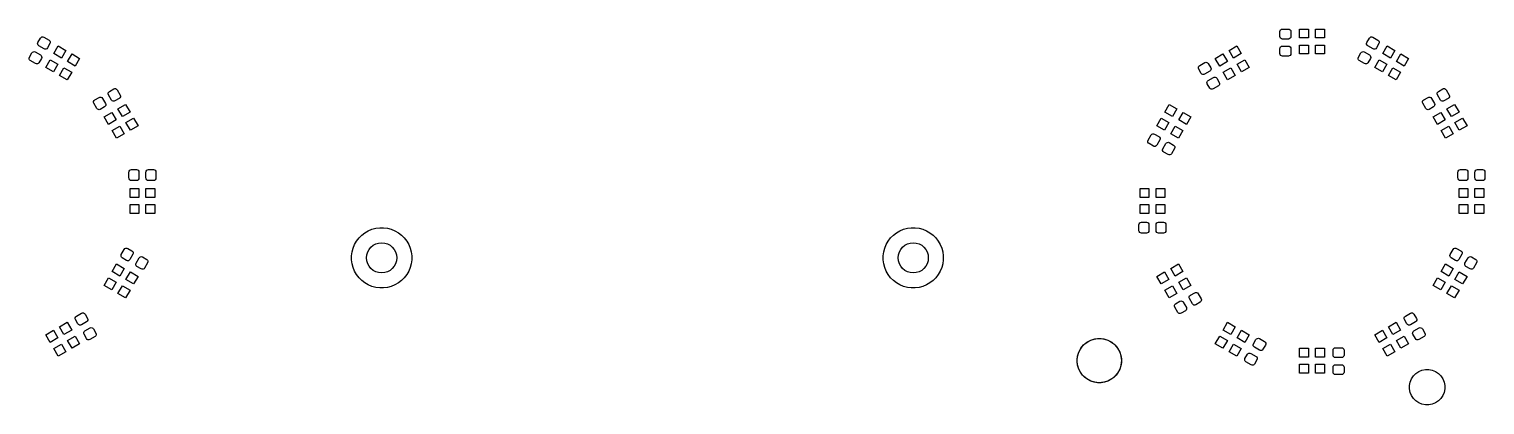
# Model space of a CAD drawing. Header units: inches. Extents: x 0.83 to 7.61, y -5.33 to -1.05.
# Drawn here: x 4.315 to 7.55, y -5.334 to -4.5 of the extents above; entities that cross this region are included whole.
import ezdxf

# ---------------------------------------------------------------- set-up
doc = ezdxf.new("R2010")
doc.units = ezdxf.units.IN
doc.header["$MEASUREMENT"] = 0
doc.layers.add('BLACK', color=250, linetype='CONTINUOUS')

msp = doc.modelspace()

# ---------------------------------------------------------------- linework, layer by layer
at = {"layer": 'BLACK', "linetype": 'CONTINUOUS'}
for p, q in [((4.3347, -4.5295), (4.3402, -4.52)), ((4.3402, -4.52), (4.3416, -4.5184)), ((4.3416, -4.5184), (4.3436, -4.5174)), ((4.3436, -4.5174), (4.3457, -4.5173)), ((4.3457, -4.5173), (4.3477, -4.518)), ((4.3477, -4.518), (4.3593, -4.5247)), ((4.3593, -4.5247), (4.361, -4.5261)), ((4.361, -4.5261), (4.3619, -4.528)), ((4.3619, -4.528), (4.362, -4.5302)), ((7.0941, -4.5055), (7.0945, -4.5034)), ((7.0941, -4.5165), (7.0941, -4.5055)), ((7.0945, -4.5186), (7.0941, -4.5165)), ((7.0945, -4.5034), (7.0957, -4.5016)), ((7.0957, -4.5204), (7.0945, -4.5186)), ((7.0957, -4.5016), (7.0975, -4.5004)), ((7.0975, -4.5216), (7.0957, -4.5204)), ((7.0975, -4.5004), (7.0996, -4.5)), ((7.0996, -4.522), (7.0975, -4.5216)), ((7.0996, -4.5), (7.113, -4.5)), ((7.113, -4.522), (7.0996, -4.522)), ((7.113, -4.5), (7.1151, -4.5004)), ((7.1151, -4.5216), (7.113, -4.522)), ((7.1151, -4.5004), (7.1169, -4.5016)), ((7.1169, -4.5204), (7.1151, -4.5216)), ((7.1169, -4.5016), (7.1181, -4.5034)), ((7.1181, -4.5186), (7.1169, -4.5204)), ((7.1181, -4.5034), (7.1185, -4.5055)), ((7.1185, -4.5165), (7.1181, -4.5186)), ((7.1185, -4.5055), (7.1185, -4.5165)), ((7.1378, -4.5197), (7.1378, -4.5)), ((7.1378, -4.5), (7.1575, -4.5)), ((7.1575, -4.5197), (7.1378, -4.5197)), ((7.1575, -4.5), (7.1575, -4.5197)), ((7.1732, -4.5197), (7.1732, -4.5)), ((7.1732, -4.5), (7.1929, -4.5)), ((7.1929, -4.5197), (7.1732, -4.5197)), ((7.1929, -4.5), (7.1929, -4.5197)), ((7.2875, -4.5295), (7.293, -4.52)), ((7.293, -4.52), (7.2944, -4.5184)), ((7.2944, -4.5184), (7.2963, -4.5174)), ((7.2963, -4.5174), (7.2985, -4.5173)), ((7.2985, -4.5173), (7.3005, -4.518)), ((7.3005, -4.518), (7.3121, -4.5247)), ((7.3121, -4.5247), (7.3137, -4.5261)), ((7.3137, -4.5261), (7.3147, -4.528)), ((7.3147, -4.528), (7.3148, -4.5302)), ((4.3158, -4.5623), (4.3213, -4.5527)), ((4.3213, -4.5527), (4.3227, -4.5511)), ((4.3227, -4.5511), (4.3247, -4.5502)), ((4.3247, -4.5502), (4.3268, -4.55)), ((4.3268, -4.55), (4.3288, -4.5507)), ((4.3288, -4.5507), (4.3404, -4.5574)), ((4.334, -4.5316), (4.3347, -4.5295)), ((4.3342, -4.5337), (4.334, -4.5316)), ((4.3351, -4.5357), (4.3342, -4.5337)), ((4.3367, -4.5371), (4.3351, -4.5357)), ((4.3483, -4.5438), (4.3367, -4.5371)), ((4.3404, -4.5574), (4.3421, -4.5588)), ((4.3421, -4.5588), (4.343, -4.5608)), ((4.3504, -4.5445), (4.3483, -4.5438)), ((4.3525, -4.5443), (4.3504, -4.5445)), ((4.3544, -4.5434), (4.3525, -4.5443)), ((4.3558, -4.5418), (4.3544, -4.5434)), ((4.3614, -4.5322), (4.3558, -4.5418)), ((4.362, -4.5302), (4.3614, -4.5322)), ((4.3698, -4.5544), (4.3797, -4.5374)), ((4.3869, -4.5643), (4.3698, -4.5544)), ((4.3797, -4.5374), (4.3967, -4.5472)), ((4.3967, -4.5472), (4.3869, -4.5643)), ((4.4005, -4.5721), (4.4104, -4.5551)), ((4.4104, -4.5551), (4.4274, -4.5649)), ((6.9505, -4.5649), (6.9676, -4.5551)), ((6.9676, -4.5551), (6.9774, -4.5721)), ((6.9812, -4.5472), (6.9983, -4.5374)), ((6.9911, -4.5643), (6.9812, -4.5472)), ((7.0081, -4.5544), (6.9911, -4.5643)), ((6.9983, -4.5374), (7.0081, -4.5544)), ((7.0941, -4.5433), (7.0945, -4.5412)), ((7.0941, -4.5543), (7.0941, -4.5433)), ((7.0945, -4.5564), (7.0941, -4.5543)), ((7.0945, -4.5412), (7.0957, -4.5394)), ((7.0957, -4.5582), (7.0945, -4.5564)), ((7.0957, -4.5394), (7.0975, -4.5382)), ((7.0975, -4.5594), (7.0957, -4.5582)), ((7.0975, -4.5382), (7.0996, -4.5378)), ((7.0996, -4.5598), (7.0975, -4.5594)), ((7.0996, -4.5378), (7.113, -4.5378)), ((7.113, -4.5598), (7.0996, -4.5598)), ((7.113, -4.5378), (7.1151, -4.5382)), ((7.1151, -4.5594), (7.113, -4.5598)), ((7.1151, -4.5382), (7.1169, -4.5394)), ((7.1169, -4.5582), (7.1151, -4.5594)), ((7.1169, -4.5394), (7.1181, -4.5412)), ((7.1181, -4.5564), (7.1169, -4.5582)), ((7.1181, -4.5412), (7.1185, -4.5433)), ((7.1185, -4.5543), (7.1181, -4.5564)), ((7.1185, -4.5433), (7.1185, -4.5543)), ((7.1378, -4.5551), (7.1378, -4.5354)), ((7.1378, -4.5354), (7.1575, -4.5354)), ((7.1575, -4.5551), (7.1378, -4.5551)), ((7.1575, -4.5354), (7.1575, -4.5551)), ((7.1732, -4.5551), (7.1732, -4.5354)), ((7.1732, -4.5354), (7.1929, -4.5354)), ((7.1929, -4.5551), (7.1732, -4.5551)), ((7.1929, -4.5354), (7.1929, -4.5551)), ((7.2686, -4.5623), (7.2741, -4.5527)), ((7.2741, -4.5527), (7.2755, -4.5511)), ((7.2755, -4.5511), (7.2774, -4.5502)), ((7.2774, -4.5502), (7.2796, -4.55)), ((7.2796, -4.55), (7.2816, -4.5507)), ((7.2816, -4.5507), (7.2932, -4.5574)), ((7.2868, -4.5316), (7.2875, -4.5295)), ((7.2869, -4.5337), (7.2868, -4.5316)), ((7.2879, -4.5357), (7.2869, -4.5337)), ((7.2895, -4.5371), (7.2879, -4.5357)), ((7.3011, -4.5438), (7.2895, -4.5371)), ((7.2932, -4.5574), (7.2948, -4.5588)), ((7.2948, -4.5588), (7.2958, -4.5608)), ((7.3031, -4.5445), (7.3011, -4.5438)), ((7.3053, -4.5443), (7.3031, -4.5445)), ((7.3072, -4.5434), (7.3053, -4.5443)), ((7.3086, -4.5418), (7.3072, -4.5434)), ((7.3141, -4.5322), (7.3086, -4.5418)), ((7.3148, -4.5302), (7.3141, -4.5322)), ((7.3226, -4.5544), (7.3324, -4.5374)), ((7.3396, -4.5643), (7.3226, -4.5544)), ((7.3324, -4.5374), (7.3495, -4.5472)), ((7.3495, -4.5472), (7.3396, -4.5643)), ((7.3533, -4.5721), (7.3631, -4.5551)), ((7.3631, -4.5551), (7.3802, -4.5649)), ((4.3151, -4.5643), (4.3158, -4.5623)), ((4.3153, -4.5665), (4.3151, -4.5643)), ((4.3162, -4.5684), (4.3153, -4.5665)), ((4.3178, -4.5698), (4.3162, -4.5684)), ((4.3294, -4.5765), (4.3178, -4.5698)), ((4.3315, -4.5772), (4.3294, -4.5765)), ((4.3336, -4.5771), (4.3315, -4.5772)), ((4.3355, -4.5761), (4.3336, -4.5771)), ((4.3369, -4.5745), (4.3355, -4.5761)), ((4.3425, -4.5649), (4.3369, -4.5745)), ((4.3432, -4.5629), (4.3425, -4.5649)), ((4.343, -4.5608), (4.3432, -4.5629)), ((4.3521, -4.5851), (4.362, -4.5681)), ((4.3692, -4.595), (4.3521, -4.5851)), ((4.362, -4.5681), (4.379, -4.5779)), ((4.379, -4.5779), (4.3692, -4.595)), ((4.3828, -4.6028), (4.3926, -4.5858)), ((4.3926, -4.5858), (4.4097, -4.5956)), ((4.4176, -4.582), (4.4005, -4.5721)), ((4.4274, -4.5649), (4.4176, -4.582)), ((6.9131, -4.5866), (6.9133, -4.5844)), ((6.9138, -4.5886), (6.9131, -4.5866)), ((6.9133, -4.5844), (6.9142, -4.5825)), ((6.9194, -4.5982), (6.9138, -4.5886)), ((6.9142, -4.5825), (6.9159, -4.5811)), ((6.9159, -4.5811), (6.9274, -4.5744)), ((6.9274, -4.5744), (6.9295, -4.5737)), ((6.9295, -4.5737), (6.9316, -4.5738)), ((6.9316, -4.5738), (6.9336, -4.5748)), ((6.9336, -4.5748), (6.935, -4.5764)), ((6.935, -4.5764), (6.9405, -4.586)), ((6.9401, -4.5921), (6.9385, -4.5935)), ((6.941, -4.5901), (6.9401, -4.5921)), ((6.9405, -4.586), (6.9412, -4.588)), ((6.9412, -4.588), (6.941, -4.5901)), ((6.9604, -4.582), (6.9505, -4.5649)), ((6.9774, -4.5721), (6.9604, -4.582)), ((6.9683, -4.5956), (6.9853, -4.5858)), ((6.9853, -4.5858), (6.9951, -4.6028)), ((6.9989, -4.5779), (7.016, -4.5681)), ((7.0088, -4.595), (6.9989, -4.5779)), ((7.0258, -4.5851), (7.0088, -4.595)), ((7.016, -4.5681), (7.0258, -4.5851)), ((7.2679, -4.5643), (7.2686, -4.5623)), ((7.268, -4.5665), (7.2679, -4.5643)), ((7.269, -4.5684), (7.268, -4.5665)), ((7.2706, -4.5698), (7.269, -4.5684)), ((7.2822, -4.5765), (7.2706, -4.5698)), ((7.2842, -4.5772), (7.2822, -4.5765)), ((7.2864, -4.5771), (7.2842, -4.5772)), ((7.2883, -4.5761), (7.2864, -4.5771)), ((7.2897, -4.5745), (7.2883, -4.5761)), ((7.2952, -4.5649), (7.2897, -4.5745)), ((7.2959, -4.5629), (7.2952, -4.5649)), ((7.2958, -4.5608), (7.2959, -4.5629)), ((7.3049, -4.5851), (7.3147, -4.5681)), ((7.3219, -4.595), (7.3049, -4.5851)), ((7.3147, -4.5681), (7.3318, -4.5779)), ((7.3318, -4.5779), (7.3219, -4.595)), ((7.3356, -4.6028), (7.3454, -4.5858)), ((7.3454, -4.5858), (7.3624, -4.5956)), ((7.3703, -4.582), (7.3533, -4.5721)), ((7.3802, -4.5649), (7.3703, -4.582)), ((4.3999, -4.6127), (4.3828, -4.6028)), ((4.4097, -4.5956), (4.3999, -4.6127)), ((6.9208, -4.5998), (6.9194, -4.5982)), ((6.9227, -4.6007), (6.9208, -4.5998)), ((6.9248, -4.6009), (6.9227, -4.6007)), ((6.9269, -4.6002), (6.9248, -4.6009)), ((6.9385, -4.5935), (6.9269, -4.6002)), ((6.932, -4.6193), (6.9322, -4.6172)), ((6.9327, -4.6213), (6.932, -4.6193)), ((6.9322, -4.6172), (6.9331, -4.6152)), ((6.9382, -4.6309), (6.9327, -4.6213)), ((6.9331, -4.6152), (6.9348, -4.6138)), ((6.9348, -4.6138), (6.9463, -4.6071)), ((6.9463, -4.6071), (6.9484, -4.6064)), ((6.9484, -4.6064), (6.9505, -4.6066)), ((6.9505, -4.6066), (6.9525, -4.6075)), ((6.9525, -4.6075), (6.9539, -4.6091)), ((6.9539, -4.6091), (6.9594, -4.6187)), ((6.959, -4.6248), (6.9574, -4.6262)), ((6.9599, -4.6229), (6.959, -4.6248)), ((6.9594, -4.6187), (6.9601, -4.6207)), ((6.9601, -4.6207), (6.9599, -4.6229)), ((6.9781, -4.6127), (6.9683, -4.5956)), ((6.9951, -4.6028), (6.9781, -4.6127)), ((7.3526, -4.6127), (7.3356, -4.6028)), ((7.3624, -4.5956), (7.3526, -4.6127)), ((4.4593, -4.6586), (4.4609, -4.6571)), ((4.4609, -4.6571), (4.4705, -4.6516)), ((4.4705, -4.6516), (4.4725, -4.6509)), ((4.4725, -4.6509), (4.4747, -4.6511)), ((4.4747, -4.6511), (4.4766, -4.652)), ((4.4766, -4.652), (4.478, -4.6537)), ((4.478, -4.6537), (4.4847, -4.6652)), ((4.491, -4.6437), (4.4911, -4.6416)), ((4.4917, -4.6458), (4.491, -4.6437)), ((4.4911, -4.6416), (4.4921, -4.6397)), ((4.4984, -4.6574), (4.4917, -4.6458)), ((4.4921, -4.6397), (4.4937, -4.6382)), ((4.4937, -4.6382), (4.5032, -4.6327)), ((4.4998, -4.659), (4.4984, -4.6574)), ((4.5032, -4.6327), (4.5053, -4.632)), ((4.5053, -4.632), (4.5074, -4.6322)), ((4.5154, -4.6539), (4.5059, -4.6594)), ((4.5074, -4.6322), (4.5093, -4.6331)), ((4.5093, -4.6331), (4.5108, -4.6348)), ((4.5108, -4.6348), (4.5174, -4.6463)), ((4.517, -4.6525), (4.5154, -4.6539)), ((4.518, -4.6505), (4.517, -4.6525)), ((4.5174, -4.6463), (4.5181, -4.6484)), ((4.5181, -4.6484), (4.518, -4.6505)), ((6.9397, -4.6325), (6.9382, -4.6309)), ((6.9416, -4.6335), (6.9397, -4.6325)), ((6.9437, -4.6336), (6.9416, -4.6335)), ((6.9458, -4.6329), (6.9437, -4.6336)), ((6.9574, -4.6262), (6.9458, -4.6329)), ((7.4121, -4.6586), (7.4137, -4.6571)), ((7.4137, -4.6571), (7.4233, -4.6516)), ((7.4233, -4.6516), (7.4253, -4.6509)), ((7.4253, -4.6509), (7.4274, -4.6511)), ((7.4274, -4.6511), (7.4294, -4.652)), ((7.4294, -4.652), (7.4308, -4.6537)), ((7.4308, -4.6537), (7.4375, -4.6652)), ((7.4437, -4.6437), (7.4439, -4.6416)), ((7.4444, -4.6458), (7.4437, -4.6437)), ((7.4439, -4.6416), (7.4448, -4.6397)), ((7.4511, -4.6574), (7.4444, -4.6458)), ((7.4448, -4.6397), (7.4464, -4.6382)), ((7.4464, -4.6382), (7.456, -4.6327)), ((7.4525, -4.659), (7.4511, -4.6574)), ((7.456, -4.6327), (7.458, -4.632)), ((7.458, -4.632), (7.4602, -4.6322)), ((7.4682, -4.6539), (7.4586, -4.6594)), ((7.4602, -4.6322), (7.4621, -4.6331)), ((7.4621, -4.6331), (7.4635, -4.6348)), ((7.4635, -4.6348), (7.4702, -4.6463)), ((7.4698, -4.6525), (7.4682, -4.6539)), ((7.4708, -4.6505), (7.4698, -4.6525)), ((7.4702, -4.6463), (7.4709, -4.6484)), ((7.4709, -4.6484), (7.4708, -4.6505)), ((4.4582, -4.6626), (4.4584, -4.6605)), ((4.4589, -4.6647), (4.4582, -4.6626)), ((4.4584, -4.6605), (4.4593, -4.6586)), ((4.4656, -4.6763), (4.4589, -4.6647)), ((4.467, -4.6779), (4.4656, -4.6763)), ((4.469, -4.6788), (4.467, -4.6779)), ((4.4711, -4.679), (4.469, -4.6788)), ((4.4732, -4.6783), (4.4711, -4.679)), ((4.4827, -4.6728), (4.4732, -4.6783)), ((4.4818, -4.6946), (4.4989, -4.6848)), ((4.4843, -4.6714), (4.4827, -4.6728)), ((4.4853, -4.6694), (4.4843, -4.6714)), ((4.4847, -4.6652), (4.4854, -4.6673)), ((4.4854, -4.6673), (4.4853, -4.6694)), ((4.4989, -4.6848), (4.5087, -4.7018)), ((4.5017, -4.6599), (4.4998, -4.659)), ((4.5038, -4.6601), (4.5017, -4.6599)), ((4.5059, -4.6594), (4.5038, -4.6601)), ((4.5125, -4.6769), (4.5295, -4.6671)), ((4.5223, -4.694), (4.5125, -4.6769)), ((4.5394, -4.6841), (4.5223, -4.694)), ((4.5295, -4.6671), (4.5394, -4.6841)), ((6.8386, -4.6841), (6.8484, -4.6671)), ((6.8556, -4.694), (6.8386, -4.6841)), ((6.8484, -4.6671), (6.8655, -4.6769)), ((6.8655, -4.6769), (6.8556, -4.694)), ((6.8693, -4.7018), (6.8791, -4.6848)), ((6.8791, -4.6848), (6.8961, -4.6946)), ((7.411, -4.6626), (7.4111, -4.6605)), ((7.4117, -4.6647), (7.411, -4.6626)), ((7.4111, -4.6605), (7.4121, -4.6586)), ((7.4184, -4.6763), (7.4117, -4.6647)), ((7.4198, -4.6779), (7.4184, -4.6763)), ((7.4217, -4.6788), (7.4198, -4.6779)), ((7.4239, -4.679), (7.4217, -4.6788)), ((7.4259, -4.6783), (7.4239, -4.679)), ((7.4355, -4.6728), (7.4259, -4.6783)), ((7.4346, -4.6946), (7.4516, -4.6848)), ((7.4371, -4.6714), (7.4355, -4.6728)), ((7.438, -4.6694), (7.4371, -4.6714)), ((7.4375, -4.6652), (7.4382, -4.6673)), ((7.4382, -4.6673), (7.438, -4.6694)), ((7.4516, -4.6848), (7.4615, -4.7018)), ((7.4545, -4.6599), (7.4525, -4.659)), ((7.4566, -4.6601), (7.4545, -4.6599)), ((7.4586, -4.6594), (7.4566, -4.6601)), ((7.4653, -4.6769), (7.4823, -4.6671)), ((7.4751, -4.694), (7.4653, -4.6769)), ((7.4921, -4.6841), (7.4751, -4.694)), ((7.4823, -4.6671), (7.4921, -4.6841)), ((4.4917, -4.7117), (4.4818, -4.6946)), ((4.5087, -4.7018), (4.4917, -4.7117)), ((4.4995, -4.7253), (4.5166, -4.7155)), ((4.5166, -4.7155), (4.5264, -4.7325)), ((4.5302, -4.7076), (4.5473, -4.6978)), ((4.5401, -4.7247), (4.5302, -4.7076)), ((4.5571, -4.7148), (4.5401, -4.7247)), ((4.5473, -4.6978), (4.5571, -4.7148)), ((6.8208, -4.7148), (6.8307, -4.6978)), ((6.8379, -4.7247), (6.8208, -4.7148)), ((6.8307, -4.6978), (6.8477, -4.7076)), ((6.8477, -4.7076), (6.8379, -4.7247)), ((6.8515, -4.7325), (6.8614, -4.7155)), ((6.8614, -4.7155), (6.8784, -4.7253)), ((6.8863, -4.7117), (6.8693, -4.7018)), ((6.8961, -4.6946), (6.8863, -4.7117)), ((7.4444, -4.7117), (7.4346, -4.6946)), ((7.4615, -4.7018), (7.4444, -4.7117)), ((7.4523, -4.7253), (7.4693, -4.7155)), ((7.4693, -4.7155), (7.4792, -4.7325)), ((7.483, -4.7076), (7.5, -4.6978)), ((7.4928, -4.7247), (7.483, -4.7076)), ((7.5099, -4.7148), (7.4928, -4.7247)), ((7.5, -4.6978), (7.5099, -4.7148)), ((4.5094, -4.7424), (4.4995, -4.7253)), ((4.5264, -4.7325), (4.5094, -4.7424)), ((6.8008, -4.7488), (6.8014, -4.7467)), ((6.8009, -4.7509), (6.8008, -4.7488)), ((6.8019, -4.7529), (6.8009, -4.7509)), ((6.8014, -4.7467), (6.8081, -4.7351)), ((6.8035, -4.7543), (6.8019, -4.7529)), ((6.813, -4.7598), (6.8035, -4.7543)), ((6.8081, -4.7351), (6.8096, -4.7335)), ((6.8096, -4.7335), (6.8115, -4.7326)), ((6.8115, -4.7326), (6.8136, -4.7324)), ((6.8136, -4.7324), (6.8157, -4.7331)), ((6.8157, -4.7331), (6.8252, -4.7386)), ((6.8272, -4.7462), (6.8205, -4.7578)), ((6.8252, -4.7386), (6.8268, -4.7401)), ((6.8268, -4.7401), (6.8278, -4.742)), ((6.8279, -4.7441), (6.8272, -4.7462)), ((6.8278, -4.742), (6.8279, -4.7441)), ((6.8342, -4.7656), (6.8409, -4.754)), ((6.8409, -4.754), (6.8423, -4.7524)), ((6.8423, -4.7524), (6.8442, -4.7515)), ((6.8442, -4.7515), (6.8464, -4.7513)), ((6.8464, -4.7513), (6.8484, -4.752)), ((6.8484, -4.752), (6.858, -4.7575)), ((6.8686, -4.7424), (6.8515, -4.7325)), ((6.8784, -4.7253), (6.8686, -4.7424)), ((7.4621, -4.7424), (7.4523, -4.7253)), ((7.4792, -4.7325), (7.4621, -4.7424)), ((6.8151, -4.7605), (6.813, -4.7598)), ((6.8172, -4.7603), (6.8151, -4.7605)), ((6.8191, -4.7594), (6.8172, -4.7603)), ((6.8205, -4.7578), (6.8191, -4.7594)), ((6.8335, -4.7677), (6.8342, -4.7656)), ((6.8336, -4.7698), (6.8335, -4.7677)), ((6.8346, -4.7718), (6.8336, -4.7698)), ((6.8362, -4.7732), (6.8346, -4.7718)), ((6.8457, -4.7787), (6.8362, -4.7732)), ((6.8478, -4.7794), (6.8457, -4.7787)), ((6.8499, -4.7792), (6.8478, -4.7794)), ((6.8519, -4.7783), (6.8499, -4.7792)), ((6.8533, -4.7767), (6.8519, -4.7783)), ((6.86, -4.7651), (6.8533, -4.7767)), ((6.858, -4.7575), (6.8596, -4.759)), ((6.8596, -4.759), (6.8605, -4.7609)), ((6.8607, -4.763), (6.86, -4.7651)), ((6.8605, -4.7609), (6.8607, -4.763)), ((4.537, -4.8173), (4.5374, -4.8152)), ((4.537, -4.8307), (4.537, -4.8173)), ((4.5374, -4.8152), (4.5386, -4.8134)), ((4.5386, -4.8134), (4.5404, -4.8122)), ((4.5404, -4.8122), (4.5425, -4.8118)), ((4.5425, -4.8118), (4.5535, -4.8118)), ((4.5535, -4.8118), (4.5557, -4.8122)), ((4.5557, -4.8122), (4.5574, -4.8134)), ((4.5574, -4.8134), (4.5586, -4.8152)), ((4.5586, -4.8152), (4.5591, -4.8173)), ((4.5591, -4.8173), (4.5591, -4.8307)), ((4.5748, -4.8173), (4.5752, -4.8152)), ((4.5748, -4.8307), (4.5748, -4.8173)), ((4.5752, -4.8152), (4.5764, -4.8134)), ((4.5764, -4.8134), (4.5782, -4.8122)), ((4.5782, -4.8122), (4.5803, -4.8118)), ((4.5803, -4.8118), (4.5913, -4.8118)), ((4.5913, -4.8118), (4.5934, -4.8122)), ((4.5934, -4.8122), (4.5952, -4.8134)), ((4.5952, -4.8134), (4.5964, -4.8152)), ((4.5964, -4.8152), (4.5969, -4.8173)), ((4.5969, -4.8173), (4.5969, -4.8307)), ((7.4898, -4.8173), (7.4902, -4.8152)), ((7.4898, -4.8307), (7.4898, -4.8173)), ((7.4902, -4.8152), (7.4914, -4.8134)), ((7.4914, -4.8134), (7.4932, -4.8122)), ((7.4932, -4.8122), (7.4953, -4.8118)), ((7.4953, -4.8118), (7.5063, -4.8118)), ((7.5063, -4.8118), (7.5084, -4.8122)), ((7.5084, -4.8122), (7.5102, -4.8134)), ((7.5102, -4.8134), (7.5114, -4.8152)), ((7.5114, -4.8152), (7.5118, -4.8173)), ((7.5118, -4.8173), (7.5118, -4.8307)), ((7.5276, -4.8173), (7.528, -4.8152)), ((7.5276, -4.8307), (7.5276, -4.8173)), ((7.528, -4.8152), (7.5292, -4.8134)), ((7.5292, -4.8134), (7.531, -4.8122)), ((7.531, -4.8122), (7.5331, -4.8118)), ((7.5331, -4.8118), (7.5441, -4.8118)), ((7.5441, -4.8118), (7.5462, -4.8122)), ((7.5462, -4.8122), (7.548, -4.8134)), ((7.548, -4.8134), (7.5492, -4.8152)), ((7.5492, -4.8152), (7.5496, -4.8173)), ((7.5496, -4.8173), (7.5496, -4.8307)), ((4.5374, -4.8328), (4.537, -4.8307)), ((4.5386, -4.8346), (4.5374, -4.8328)), ((4.5404, -4.8358), (4.5386, -4.8346)), ((4.5425, -4.8362), (4.5404, -4.8358)), ((4.5535, -4.8362), (4.5425, -4.8362)), ((4.5557, -4.8358), (4.5535, -4.8362)), ((4.5574, -4.8346), (4.5557, -4.8358)), ((4.5586, -4.8328), (4.5574, -4.8346)), ((4.5591, -4.8307), (4.5586, -4.8328)), ((4.5752, -4.8328), (4.5748, -4.8307)), ((4.5764, -4.8346), (4.5752, -4.8328)), ((4.5782, -4.8358), (4.5764, -4.8346)), ((4.5803, -4.8362), (4.5782, -4.8358)), ((4.5913, -4.8362), (4.5803, -4.8362)), ((4.5934, -4.8358), (4.5913, -4.8362)), ((4.5952, -4.8346), (4.5934, -4.8358)), ((4.5964, -4.8328), (4.5952, -4.8346)), ((4.5969, -4.8307), (4.5964, -4.8328)), ((7.4902, -4.8328), (7.4898, -4.8307)), ((7.4914, -4.8346), (7.4902, -4.8328)), ((7.4932, -4.8358), (7.4914, -4.8346)), ((7.4953, -4.8362), (7.4932, -4.8358)), ((7.5063, -4.8362), (7.4953, -4.8362)), ((7.5084, -4.8358), (7.5063, -4.8362)), ((7.5102, -4.8346), (7.5084, -4.8358)), ((7.5114, -4.8328), (7.5102, -4.8346)), ((7.5118, -4.8307), (7.5114, -4.8328)), ((7.528, -4.8328), (7.5276, -4.8307)), ((7.5292, -4.8346), (7.528, -4.8328)), ((7.531, -4.8358), (7.5292, -4.8346)), ((7.5331, -4.8362), (7.531, -4.8358)), ((7.5441, -4.8362), (7.5331, -4.8362)), ((7.5462, -4.8358), (7.5441, -4.8362)), ((7.548, -4.8346), (7.5462, -4.8358)), ((7.5492, -4.8328), (7.548, -4.8346)), ((7.5496, -4.8307), (7.5492, -4.8328)), ((4.5394, -4.874), (4.5394, -4.8543)), ((4.5394, -4.8543), (4.5591, -4.8543)), ((4.5591, -4.874), (4.5394, -4.874)), ((4.5591, -4.8543), (4.5591, -4.874)), ((4.5748, -4.874), (4.5748, -4.8543)), ((4.5748, -4.8543), (4.5945, -4.8543)), ((4.5945, -4.874), (4.5748, -4.874)), ((4.5945, -4.8543), (4.5945, -4.874)), ((6.7835, -4.874), (6.7835, -4.8543)), ((6.7835, -4.8543), (6.8031, -4.8543)), ((6.8031, -4.874), (6.7835, -4.874)), ((6.8031, -4.8543), (6.8031, -4.874)), ((6.8189, -4.874), (6.8189, -4.8543)), ((6.8189, -4.8543), (6.8386, -4.8543)), ((6.8386, -4.874), (6.8189, -4.874)), ((6.8386, -4.8543), (6.8386, -4.874)), ((7.4921, -4.874), (7.4921, -4.8543)), ((7.4921, -4.8543), (7.5118, -4.8543)), ((7.5118, -4.874), (7.4921, -4.874)), ((7.5118, -4.8543), (7.5118, -4.874)), ((7.5276, -4.874), (7.5276, -4.8543)), ((7.5276, -4.8543), (7.5472, -4.8543)), ((7.5472, -4.874), (7.5276, -4.874)), ((7.5472, -4.8543), (7.5472, -4.874)), ((4.5394, -4.9094), (4.5394, -4.8898)), ((4.5394, -4.8898), (4.5591, -4.8898)), ((4.5591, -4.9094), (4.5394, -4.9094)), ((4.5591, -4.8898), (4.5591, -4.9094)), ((4.5748, -4.9094), (4.5748, -4.8898)), ((4.5748, -4.8898), (4.5945, -4.8898)), ((4.5945, -4.9094), (4.5748, -4.9094)), ((4.5945, -4.8898), (4.5945, -4.9094)), ((6.7835, -4.9094), (6.7835, -4.8898)), ((6.7835, -4.8898), (6.8031, -4.8898)), ((6.8031, -4.9094), (6.7835, -4.9094)), ((6.8031, -4.8898), (6.8031, -4.9094)), ((6.8189, -4.9094), (6.8189, -4.8898)), ((6.8189, -4.8898), (6.8386, -4.8898)), ((6.8386, -4.9094), (6.8189, -4.9094)), ((6.8386, -4.8898), (6.8386, -4.9094)), ((7.4921, -4.9094), (7.4921, -4.8898)), ((7.4921, -4.8898), (7.5118, -4.8898)), ((7.5118, -4.9094), (7.4921, -4.9094)), ((7.5118, -4.8898), (7.5118, -4.9094)), ((7.5276, -4.9094), (7.5276, -4.8898)), ((7.5276, -4.8898), (7.5472, -4.8898)), ((7.5472, -4.9094), (7.5276, -4.9094)), ((7.5472, -4.8898), (7.5472, -4.9094)), ((5.0612, -4.9522), (5.0688, -4.9478)), ((5.0688, -4.9478), (5.0769, -4.9445)), ((5.0769, -4.9445), (5.0854, -4.9422)), ((5.0854, -4.9422), (5.094, -4.9411)), ((5.094, -4.9411), (5.1028, -4.9411)), ((5.1028, -4.9411), (5.1115, -4.9422)), ((5.1115, -4.9422), (5.1199, -4.9445)), ((5.1199, -4.9445), (5.128, -4.9478)), ((5.128, -4.9478), (5.1356, -4.9522)), ((6.2423, -4.9522), (6.2499, -4.9478)), ((6.2499, -4.9478), (6.258, -4.9445)), ((6.258, -4.9445), (6.2665, -4.9422)), ((6.2665, -4.9422), (6.2752, -4.9411)), ((6.2752, -4.9411), (6.2839, -4.9411)), ((6.2839, -4.9411), (6.2926, -4.9422)), ((6.2926, -4.9422), (6.301, -4.9445)), ((6.301, -4.9445), (6.3091, -4.9478)), ((6.3091, -4.9478), (6.3167, -4.9522)), ((6.7811, -4.9343), (6.7815, -4.9321)), ((6.7811, -4.9476), (6.7811, -4.9343)), ((6.7815, -4.9497), (6.7811, -4.9476)), ((6.7815, -4.9321), (6.7827, -4.9304)), ((6.7827, -4.9304), (6.7845, -4.9292)), ((6.7845, -4.9292), (6.7866, -4.9287)), ((6.7866, -4.9287), (6.7976, -4.9287)), ((6.7976, -4.9287), (6.7997, -4.9292)), ((6.7997, -4.9292), (6.8015, -4.9304)), ((6.8015, -4.9304), (6.8027, -4.9321)), ((6.8027, -4.9321), (6.8031, -4.9343)), ((6.8031, -4.9476), (6.8027, -4.9497)), ((6.8031, -4.9343), (6.8031, -4.9476)), ((6.8189, -4.9343), (6.8193, -4.9321)), ((6.8189, -4.9476), (6.8189, -4.9343)), ((6.8193, -4.9497), (6.8189, -4.9476)), ((6.8193, -4.9321), (6.8205, -4.9304)), ((6.8205, -4.9304), (6.8223, -4.9292)), ((6.8223, -4.9292), (6.8244, -4.9287)), ((6.8244, -4.9287), (6.8354, -4.9287)), ((6.8354, -4.9287), (6.8375, -4.9292)), ((6.8375, -4.9292), (6.8393, -4.9304)), ((6.8393, -4.9304), (6.8405, -4.9321)), ((6.8405, -4.9321), (6.8409, -4.9343)), ((6.8409, -4.9476), (6.8405, -4.9497)), ((6.8409, -4.9343), (6.8409, -4.9476)), ((5.035, -4.9864), (5.0384, -4.9783)), ((5.0384, -4.9783), (5.0428, -4.9707)), ((5.0428, -4.9707), (5.0481, -4.9637)), ((5.0481, -4.9637), (5.0543, -4.9576)), ((5.0543, -4.9576), (5.0612, -4.9522)), ((5.1356, -4.9522), (5.1426, -4.9576)), ((5.1426, -4.9576), (5.1487, -4.9637)), ((5.1487, -4.9637), (5.1541, -4.9707)), ((5.1541, -4.9707), (5.1585, -4.9783)), ((5.1585, -4.9783), (5.1618, -4.9864)), ((6.2162, -4.9864), (6.2195, -4.9783)), ((6.2195, -4.9783), (6.2239, -4.9707)), ((6.2239, -4.9707), (6.2292, -4.9637)), ((6.2292, -4.9637), (6.2354, -4.9576)), ((6.2354, -4.9576), (6.2423, -4.9522)), ((6.3167, -4.9522), (6.3237, -4.9576)), ((6.3237, -4.9576), (6.3298, -4.9637)), ((6.3298, -4.9637), (6.3352, -4.9707)), ((6.3352, -4.9707), (6.3396, -4.9783)), ((6.3396, -4.9783), (6.3429, -4.9864)), ((6.7827, -4.9515), (6.7815, -4.9497)), ((6.7845, -4.9527), (6.7827, -4.9515)), ((6.7866, -4.9531), (6.7845, -4.9527)), ((6.7976, -4.9531), (6.7866, -4.9531)), ((6.7997, -4.9527), (6.7976, -4.9531)), ((6.8015, -4.9515), (6.7997, -4.9527)), ((6.8027, -4.9497), (6.8015, -4.9515)), ((6.8205, -4.9515), (6.8193, -4.9497)), ((6.8223, -4.9527), (6.8205, -4.9515)), ((6.8244, -4.9531), (6.8223, -4.9527)), ((6.8354, -4.9531), (6.8244, -4.9531)), ((6.8375, -4.9527), (6.8354, -4.9531)), ((6.8393, -4.9515), (6.8375, -4.9527)), ((6.8405, -4.9497), (6.8393, -4.9515)), ((4.5193, -5.0027), (4.52, -5.0007)), ((4.5194, -5.0049), (4.5193, -5.0027)), ((4.5204, -5.0068), (4.5194, -5.0049)), ((4.52, -5.0007), (4.5266, -4.9891)), ((4.522, -5.0082), (4.5204, -5.0068)), ((4.5315, -5.0137), (4.522, -5.0082)), ((4.5266, -4.9891), (4.5281, -4.9875)), ((4.5281, -4.9875), (4.53, -4.9865)), ((4.53, -4.9865), (4.5321, -4.9864)), ((4.5321, -4.9864), (4.5342, -4.9871)), ((4.5342, -4.9871), (4.5437, -4.9926)), ((4.5376, -5.0133), (4.5357, -5.0143)), ((4.539, -5.0117), (4.5376, -5.0133)), ((4.5457, -5.0001), (4.539, -5.0117)), ((4.5437, -4.9926), (4.5453, -4.994)), ((4.5453, -4.994), (4.5463, -4.9959)), ((4.5464, -4.9981), (4.5457, -5.0001)), ((4.5463, -4.9959), (4.5464, -4.9981)), ((4.5527, -5.0196), (4.5594, -5.008)), ((4.5594, -5.008), (4.5608, -5.0064)), ((4.5608, -5.0064), (4.5627, -5.0054)), ((4.5627, -5.0054), (4.5649, -5.0053)), ((4.5649, -5.0053), (4.5669, -5.006)), ((4.5669, -5.006), (4.5765, -5.0115)), ((4.5765, -5.0115), (4.5781, -5.0129)), ((4.5781, -5.0129), (4.579, -5.0148)), ((5.0316, -5.0035), (5.0328, -4.9948)), ((5.0316, -5.0123), (5.0316, -5.0035)), ((5.0328, -5.0209), (5.0316, -5.0123)), ((5.0328, -4.9948), (5.035, -4.9864)), ((5.1618, -4.9864), (5.1641, -4.9948)), ((5.1641, -4.9948), (5.1652, -5.0035)), ((5.1652, -5.0123), (5.1641, -5.0209)), ((5.1652, -5.0035), (5.1652, -5.0123)), ((6.2127, -5.0035), (6.2139, -4.9948)), ((6.2127, -5.0123), (6.2127, -5.0035)), ((6.2139, -5.0209), (6.2127, -5.0123)), ((6.2139, -4.9948), (6.2162, -4.9864)), ((6.3429, -4.9864), (6.3452, -4.9948)), ((6.3452, -4.9948), (6.3463, -5.0035)), ((6.3463, -5.0123), (6.3452, -5.0209)), ((6.3463, -5.0035), (6.3463, -5.0123)), ((7.472, -5.0027), (7.4727, -5.0007)), ((7.4722, -5.0049), (7.472, -5.0027)), ((7.4731, -5.0068), (7.4722, -5.0049)), ((7.4727, -5.0007), (7.4794, -4.9891)), ((7.4747, -5.0082), (7.4731, -5.0068)), ((7.4843, -5.0137), (7.4747, -5.0082)), ((7.4794, -4.9891), (7.4808, -4.9875)), ((7.4808, -4.9875), (7.4827, -4.9865)), ((7.4827, -4.9865), (7.4849, -4.9864)), ((7.4849, -4.9864), (7.4869, -4.9871)), ((7.4869, -4.9871), (7.4965, -4.9926)), ((7.4904, -5.0133), (7.4885, -5.0143)), ((7.4918, -5.0117), (7.4904, -5.0133)), ((7.4985, -5.0001), (7.4918, -5.0117)), ((7.4965, -4.9926), (7.4981, -4.994)), ((7.4981, -4.994), (7.499, -4.9959)), ((7.4992, -4.9981), (7.4985, -5.0001)), ((7.499, -4.9959), (7.4992, -4.9981)), ((7.5054, -5.0196), (7.5121, -5.008)), ((7.5121, -5.008), (7.5136, -5.0064)), ((7.5136, -5.0064), (7.5155, -5.0054)), ((7.5155, -5.0054), (7.5176, -5.0053)), ((7.5176, -5.0053), (7.5197, -5.006)), ((7.5197, -5.006), (7.5292, -5.0115)), ((7.5292, -5.0115), (7.5308, -5.0129)), ((7.5308, -5.0129), (7.5318, -5.0148)), ((4.4995, -5.0385), (4.5094, -5.0214)), ((4.5166, -5.0483), (4.4995, -5.0385)), ((4.5094, -5.0214), (4.5264, -5.0313)), ((4.5264, -5.0313), (4.5166, -5.0483)), ((4.5302, -5.0562), (4.5401, -5.0391)), ((4.5336, -5.0144), (4.5315, -5.0137)), ((4.5357, -5.0143), (4.5336, -5.0144)), ((4.5401, -5.0391), (4.5571, -5.049)), ((4.552, -5.0216), (4.5527, -5.0196)), ((4.5521, -5.0238), (4.552, -5.0216)), ((4.5531, -5.0257), (4.5521, -5.0238)), ((4.5547, -5.0271), (4.5531, -5.0257)), ((4.5642, -5.0326), (4.5547, -5.0271)), ((4.5663, -5.0333), (4.5642, -5.0326)), ((4.5684, -5.0332), (4.5663, -5.0333)), ((4.5704, -5.0322), (4.5684, -5.0332)), ((4.5718, -5.0306), (4.5704, -5.0322)), ((4.5785, -5.019), (4.5718, -5.0306)), ((4.5792, -5.017), (4.5785, -5.019)), ((4.579, -5.0148), (4.5792, -5.017)), ((5.035, -5.0294), (5.0328, -5.0209)), ((5.0384, -5.0375), (5.035, -5.0294)), ((5.0428, -5.0451), (5.0384, -5.0375)), ((5.0481, -5.052), (5.0428, -5.0451)), ((5.1541, -5.0451), (5.1487, -5.052)), ((5.1585, -5.0375), (5.1541, -5.0451)), ((5.1618, -5.0294), (5.1585, -5.0375)), ((5.1641, -5.0209), (5.1618, -5.0294)), ((6.2162, -5.0294), (6.2139, -5.0209)), ((6.2195, -5.0375), (6.2162, -5.0294)), ((6.2239, -5.0451), (6.2195, -5.0375)), ((6.2292, -5.052), (6.2239, -5.0451)), ((6.3352, -5.0451), (6.3298, -5.052)), ((6.3396, -5.0375), (6.3352, -5.0451)), ((6.3429, -5.0294), (6.3396, -5.0375)), ((6.3452, -5.0209), (6.3429, -5.0294)), ((6.8208, -5.049), (6.8379, -5.0391)), ((6.8379, -5.0391), (6.8477, -5.0562)), ((6.8515, -5.0313), (6.8686, -5.0214)), ((6.8614, -5.0483), (6.8515, -5.0313)), ((6.8784, -5.0385), (6.8614, -5.0483)), ((6.8686, -5.0214), (6.8784, -5.0385)), ((7.4523, -5.0385), (7.4621, -5.0214)), ((7.4693, -5.0483), (7.4523, -5.0385)), ((7.4621, -5.0214), (7.4792, -5.0313)), ((7.4792, -5.0313), (7.4693, -5.0483)), ((7.483, -5.0562), (7.4928, -5.0391)), ((7.4863, -5.0144), (7.4843, -5.0137)), ((7.4885, -5.0143), (7.4863, -5.0144)), ((7.4928, -5.0391), (7.5099, -5.049)), ((7.5047, -5.0216), (7.5054, -5.0196)), ((7.5049, -5.0238), (7.5047, -5.0216)), ((7.5058, -5.0257), (7.5049, -5.0238)), ((7.5075, -5.0271), (7.5058, -5.0257)), ((7.517, -5.0326), (7.5075, -5.0271)), ((7.519, -5.0333), (7.517, -5.0326)), ((7.5212, -5.0332), (7.519, -5.0333)), ((7.5231, -5.0322), (7.5212, -5.0332)), ((7.5245, -5.0306), (7.5231, -5.0322)), ((7.5312, -5.019), (7.5245, -5.0306)), ((7.5319, -5.017), (7.5312, -5.019)), ((7.5318, -5.0148), (7.5319, -5.017)), ((4.4818, -5.0691), (4.4917, -5.0521)), ((4.4989, -5.079), (4.4818, -5.0691)), ((4.4917, -5.0521), (4.5087, -5.0619)), ((4.5087, -5.0619), (4.4989, -5.079)), ((4.5125, -5.0869), (4.5223, -5.0698)), ((4.5223, -5.0698), (4.5394, -5.0797)), ((4.5473, -5.066), (4.5302, -5.0562)), ((4.5571, -5.049), (4.5473, -5.066)), ((5.0543, -5.0582), (5.0481, -5.052)), ((5.0612, -5.0635), (5.0543, -5.0582)), ((5.0688, -5.0679), (5.0612, -5.0635)), ((5.0769, -5.0713), (5.0688, -5.0679)), ((5.0854, -5.0735), (5.0769, -5.0713)), ((5.094, -5.0747), (5.0854, -5.0735)), ((5.1028, -5.0747), (5.094, -5.0747)), ((5.1115, -5.0735), (5.1028, -5.0747)), ((5.1199, -5.0713), (5.1115, -5.0735)), ((5.128, -5.0679), (5.1199, -5.0713)), ((5.1356, -5.0635), (5.128, -5.0679)), ((5.1426, -5.0582), (5.1356, -5.0635)), ((5.1487, -5.052), (5.1426, -5.0582)), ((6.2354, -5.0582), (6.2292, -5.052)), ((6.2423, -5.0635), (6.2354, -5.0582)), ((6.2499, -5.0679), (6.2423, -5.0635)), ((6.258, -5.0713), (6.2499, -5.0679)), ((6.2665, -5.0735), (6.258, -5.0713)), ((6.2752, -5.0747), (6.2665, -5.0735)), ((6.2839, -5.0747), (6.2752, -5.0747)), ((6.2926, -5.0735), (6.2839, -5.0747)), ((6.301, -5.0713), (6.2926, -5.0735)), ((6.3091, -5.0679), (6.301, -5.0713)), ((6.3167, -5.0635), (6.3091, -5.0679)), ((6.3237, -5.0582), (6.3167, -5.0635)), ((6.3298, -5.052), (6.3237, -5.0582)), ((6.8307, -5.066), (6.8208, -5.049)), ((6.8477, -5.0562), (6.8307, -5.066)), ((6.8386, -5.0797), (6.8556, -5.0698)), ((6.8556, -5.0698), (6.8655, -5.0869)), ((6.8693, -5.0619), (6.8863, -5.0521)), ((6.8791, -5.079), (6.8693, -5.0619)), ((6.8961, -5.0691), (6.8791, -5.079)), ((6.8863, -5.0521), (6.8961, -5.0691)), ((7.4346, -5.0691), (7.4444, -5.0521)), ((7.4516, -5.079), (7.4346, -5.0691)), ((7.4444, -5.0521), (7.4615, -5.0619)), ((7.4615, -5.0619), (7.4516, -5.079)), ((7.4653, -5.0869), (7.4751, -5.0698)), ((7.4751, -5.0698), (7.4921, -5.0797)), ((7.5, -5.066), (7.483, -5.0562)), ((7.5099, -5.049), (7.5, -5.066)), ((4.5295, -5.0967), (4.5125, -5.0869)), ((4.5394, -5.0797), (4.5295, -5.0967)), ((6.8484, -5.0967), (6.8386, -5.0797)), ((6.8655, -5.0869), (6.8484, -5.0967)), ((6.8609, -5.1113), (6.8625, -5.1099)), ((6.8625, -5.1099), (6.8721, -5.1044)), ((6.8721, -5.1044), (6.8741, -5.1037)), ((6.8741, -5.1037), (6.8763, -5.1038)), ((6.8763, -5.1038), (6.8782, -5.1048)), ((6.8782, -5.1048), (6.8796, -5.1064)), ((6.8796, -5.1064), (6.8863, -5.118)), ((6.8925, -5.0965), (6.8927, -5.0944)), ((6.8932, -5.0985), (6.8925, -5.0965)), ((6.8927, -5.0944), (6.8936, -5.0924)), ((6.8999, -5.1101), (6.8932, -5.0985)), ((6.8936, -5.0924), (6.8953, -5.091)), ((6.8953, -5.091), (6.9048, -5.0855)), ((6.9013, -5.1117), (6.8999, -5.1101)), ((6.9048, -5.0855), (6.9068, -5.0848)), ((6.9068, -5.0848), (6.909, -5.0849)), ((6.917, -5.1066), (6.9075, -5.1121)), ((6.909, -5.0849), (6.9109, -5.0859)), ((6.9109, -5.0859), (6.9123, -5.0875)), ((6.9123, -5.0875), (6.919, -5.0991)), ((6.9186, -5.1052), (6.917, -5.1066)), ((6.9196, -5.1033), (6.9186, -5.1052)), ((6.919, -5.0991), (6.9197, -5.1011)), ((6.9197, -5.1011), (6.9196, -5.1033)), ((7.4823, -5.0967), (7.4653, -5.0869)), ((7.4921, -5.0797), (7.4823, -5.0967)), ((4.4175, -5.1431), (4.4176, -5.1409)), ((4.4176, -5.1409), (4.4186, -5.139)), ((4.4186, -5.139), (4.4202, -5.1376)), ((4.4202, -5.1376), (4.4318, -5.1309)), ((4.4318, -5.1309), (4.4338, -5.1302)), ((4.4338, -5.1302), (4.436, -5.1303)), ((4.436, -5.1303), (4.4379, -5.1313)), ((4.4379, -5.1313), (4.4393, -5.1329)), ((4.4393, -5.1329), (4.4448, -5.1424)), ((4.4448, -5.1424), (4.4455, -5.1445)), ((6.8598, -5.1154), (6.86, -5.1132)), ((6.8605, -5.1174), (6.8598, -5.1154)), ((6.86, -5.1132), (6.8609, -5.1113)), ((6.8672, -5.129), (6.8605, -5.1174)), ((6.8686, -5.1306), (6.8672, -5.129)), ((6.8705, -5.1316), (6.8686, -5.1306)), ((6.8727, -5.1317), (6.8705, -5.1316)), ((6.8747, -5.131), (6.8727, -5.1317)), ((6.8843, -5.1255), (6.8747, -5.131)), ((6.8859, -5.1241), (6.8843, -5.1255)), ((6.8868, -5.1222), (6.8859, -5.1241)), ((6.8863, -5.118), (6.887, -5.12)), ((6.887, -5.12), (6.8868, -5.1222)), ((6.9033, -5.1127), (6.9013, -5.1117)), ((6.9054, -5.1128), (6.9033, -5.1127)), ((6.9075, -5.1121), (6.9054, -5.1128)), ((7.3702, -5.1431), (7.3704, -5.1409)), ((7.3704, -5.1409), (7.3713, -5.139)), ((7.3713, -5.139), (7.3729, -5.1376)), ((7.3729, -5.1376), (7.3845, -5.1309)), ((7.3845, -5.1309), (7.3866, -5.1302)), ((7.3866, -5.1302), (7.3887, -5.1303)), ((7.3887, -5.1303), (7.3906, -5.1313)), ((7.3906, -5.1313), (7.3921, -5.1329)), ((7.3921, -5.1329), (7.3976, -5.1424)), ((7.3976, -5.1424), (7.3983, -5.1445)), ((4.3521, -5.1787), (4.3692, -5.1688)), ((4.3692, -5.1688), (4.379, -5.1859)), ((4.3828, -5.1609), (4.3999, -5.1511)), ((4.3926, -5.178), (4.3828, -5.1609)), ((4.4097, -5.1682), (4.3926, -5.178)), ((4.3999, -5.1511), (4.4097, -5.1682)), ((4.4182, -5.1451), (4.4175, -5.1431)), ((4.4237, -5.1546), (4.4182, -5.1451)), ((4.4251, -5.1563), (4.4237, -5.1546)), ((4.427, -5.1572), (4.4251, -5.1563)), ((4.4292, -5.1573), (4.427, -5.1572)), ((4.4312, -5.1567), (4.4292, -5.1573)), ((4.4428, -5.15), (4.4312, -5.1567)), ((4.4364, -5.1758), (4.4365, -5.1736)), ((4.4365, -5.1736), (4.4375, -5.1717)), ((4.4375, -5.1717), (4.4391, -5.1703)), ((4.4391, -5.1703), (4.4507, -5.1636)), ((4.4444, -5.1485), (4.4428, -5.15)), ((4.4454, -5.1466), (4.4444, -5.1485)), ((4.4455, -5.1445), (4.4454, -5.1466)), ((4.4507, -5.1636), (4.4527, -5.1629)), ((4.4527, -5.1629), (4.4549, -5.1631)), ((4.4549, -5.1631), (4.4568, -5.164)), ((4.4568, -5.164), (4.4582, -5.1656)), ((4.4582, -5.1656), (4.4637, -5.1752)), ((4.4637, -5.1752), (4.4644, -5.1772)), ((6.9683, -5.1682), (6.9781, -5.1511)), ((6.9853, -5.178), (6.9683, -5.1682)), ((6.9781, -5.1511), (6.9951, -5.1609)), ((6.9951, -5.1609), (6.9853, -5.178)), ((6.9989, -5.1859), (7.0088, -5.1688)), ((7.0088, -5.1688), (7.0258, -5.1787)), ((7.3049, -5.1787), (7.3219, -5.1688)), ((7.3219, -5.1688), (7.3318, -5.1859)), ((7.3356, -5.1609), (7.3526, -5.1511)), ((7.3454, -5.178), (7.3356, -5.1609)), ((7.3624, -5.1682), (7.3454, -5.178)), ((7.3526, -5.1511), (7.3624, -5.1682)), ((7.3709, -5.1451), (7.3702, -5.1431)), ((7.3764, -5.1546), (7.3709, -5.1451)), ((7.3779, -5.1563), (7.3764, -5.1546)), ((7.3798, -5.1572), (7.3779, -5.1563)), ((7.3819, -5.1573), (7.3798, -5.1572)), ((7.384, -5.1567), (7.3819, -5.1573)), ((7.3956, -5.15), (7.384, -5.1567)), ((7.3891, -5.1758), (7.3893, -5.1736)), ((7.3893, -5.1736), (7.3902, -5.1717)), ((7.3902, -5.1717), (7.3918, -5.1703)), ((7.3918, -5.1703), (7.4034, -5.1636)), ((7.3972, -5.1485), (7.3956, -5.15)), ((7.3981, -5.1466), (7.3972, -5.1485)), ((7.3983, -5.1445), (7.3981, -5.1466)), ((7.4034, -5.1636), (7.4055, -5.1629)), ((7.4055, -5.1629), (7.4076, -5.1631)), ((7.4076, -5.1631), (7.4095, -5.164)), ((7.4095, -5.164), (7.411, -5.1656)), ((7.411, -5.1656), (7.4165, -5.1752)), ((7.4165, -5.1752), (7.4172, -5.1772)), ((4.362, -5.1957), (4.3521, -5.1787)), ((4.379, -5.1859), (4.362, -5.1957)), ((4.3698, -5.2093), (4.3869, -5.1995)), ((4.3869, -5.1995), (4.3967, -5.2166)), ((4.4005, -5.1916), (4.4176, -5.1818)), ((4.4104, -5.2087), (4.4005, -5.1916)), ((4.4274, -5.1988), (4.4104, -5.2087)), ((4.4176, -5.1818), (4.4274, -5.1988)), ((4.4371, -5.1778), (4.4364, -5.1758)), ((4.4426, -5.1874), (4.4371, -5.1778)), ((4.444, -5.189), (4.4426, -5.1874)), ((4.4459, -5.1899), (4.444, -5.189)), ((4.4481, -5.1901), (4.4459, -5.1899)), ((4.4501, -5.1894), (4.4481, -5.1901)), ((4.4617, -5.1827), (4.4501, -5.1894)), ((4.4633, -5.1813), (4.4617, -5.1827)), ((4.4643, -5.1793), (4.4633, -5.1813)), ((4.4644, -5.1772), (4.4643, -5.1793)), ((6.651, -5.2105), (6.6555, -5.2043)), ((6.6555, -5.2043), (6.661, -5.1988)), ((6.661, -5.1988), (6.6672, -5.1943)), ((6.6672, -5.1943), (6.6741, -5.1908)), ((6.6741, -5.1908), (6.6814, -5.1884)), ((6.6814, -5.1884), (6.6891, -5.1872)), ((6.6891, -5.1872), (6.6968, -5.1872)), ((6.6968, -5.1872), (6.7044, -5.1884)), ((6.7044, -5.1884), (6.7117, -5.1908)), ((6.7117, -5.1908), (6.7186, -5.1943)), ((6.7186, -5.1943), (6.7249, -5.1988)), ((6.7249, -5.1988), (6.7303, -5.2043)), ((6.7303, -5.2043), (6.7349, -5.2105)), ((6.9505, -5.1988), (6.9604, -5.1818)), ((6.9676, -5.2087), (6.9505, -5.1988)), ((6.9604, -5.1818), (6.9774, -5.1916)), ((6.9774, -5.1916), (6.9676, -5.2087)), ((6.9812, -5.2166), (6.9911, -5.1995)), ((6.9911, -5.1995), (7.0081, -5.2093)), ((7.016, -5.1957), (6.9989, -5.1859)), ((7.0258, -5.1787), (7.016, -5.1957)), ((7.0348, -5.2009), (7.0355, -5.1988)), ((7.0349, -5.203), (7.0348, -5.2009)), ((7.0359, -5.205), (7.0349, -5.203)), ((7.0355, -5.1988), (7.041, -5.1893)), ((7.0375, -5.2064), (7.0359, -5.205)), ((7.0491, -5.2131), (7.0375, -5.2064)), ((7.041, -5.1893), (7.0424, -5.1877)), ((7.0424, -5.1877), (7.0444, -5.1867)), ((7.0444, -5.1867), (7.0465, -5.1866)), ((7.0465, -5.1866), (7.0485, -5.1873)), ((7.0485, -5.1873), (7.0601, -5.194)), ((7.0621, -5.2015), (7.0566, -5.211)), ((7.0601, -5.194), (7.0617, -5.1954)), ((7.0617, -5.1954), (7.0627, -5.1973)), ((7.0628, -5.1995), (7.0621, -5.2015)), ((7.0627, -5.1973), (7.0628, -5.1995)), ((7.2156, -5.2079), (7.2177, -5.2075)), ((7.2177, -5.2075), (7.2311, -5.2075)), ((7.2311, -5.2075), (7.2332, -5.2079)), ((7.3147, -5.1957), (7.3049, -5.1787)), ((7.3318, -5.1859), (7.3147, -5.1957)), ((7.3226, -5.2093), (7.3396, -5.1995)), ((7.3396, -5.1995), (7.3495, -5.2166)), ((7.3533, -5.1916), (7.3703, -5.1818)), ((7.3631, -5.2087), (7.3533, -5.1916)), ((7.3802, -5.1988), (7.3631, -5.2087)), ((7.3703, -5.1818), (7.3802, -5.1988)), ((7.3898, -5.1778), (7.3891, -5.1758)), ((7.3953, -5.1874), (7.3898, -5.1778)), ((7.3968, -5.189), (7.3953, -5.1874)), ((7.3987, -5.1899), (7.3968, -5.189)), ((7.4008, -5.1901), (7.3987, -5.1899)), ((7.4029, -5.1894), (7.4008, -5.1901)), ((7.4145, -5.1827), (7.4029, -5.1894)), ((7.4161, -5.1813), (7.4145, -5.1827)), ((7.417, -5.1793), (7.4161, -5.1813)), ((7.4172, -5.1772), (7.417, -5.1793)), ((4.3797, -5.2264), (4.3698, -5.2093)), ((4.3967, -5.2166), (4.3797, -5.2264)), ((6.6439, -5.2324), (6.6451, -5.2247)), ((6.6439, -5.2401), (6.6439, -5.2324)), ((6.6451, -5.2247), (6.6474, -5.2174)), ((6.6474, -5.2174), (6.651, -5.2105)), ((6.7349, -5.2105), (6.7384, -5.2174)), ((6.7384, -5.2174), (6.7408, -5.2247)), ((6.7408, -5.2247), (6.742, -5.2324)), ((6.742, -5.2324), (6.742, -5.2401)), ((6.9983, -5.2264), (6.9812, -5.2166)), ((7.0081, -5.2093), (6.9983, -5.2264)), ((7.0159, -5.2336), (7.0166, -5.2316)), ((7.016, -5.2358), (7.0159, -5.2336)), ((7.017, -5.2377), (7.016, -5.2358)), ((7.0166, -5.2316), (7.0221, -5.222)), ((7.0186, -5.2391), (7.017, -5.2377)), ((7.0302, -5.2458), (7.0186, -5.2391)), ((7.0221, -5.222), (7.0235, -5.2204)), ((7.0235, -5.2204), (7.0255, -5.2195)), ((7.0255, -5.2195), (7.0276, -5.2193)), ((7.0276, -5.2193), (7.0296, -5.22)), ((7.0296, -5.22), (7.0412, -5.2267)), ((7.0432, -5.2342), (7.0377, -5.2438)), ((7.0412, -5.2267), (7.0428, -5.2281)), ((7.0428, -5.2281), (7.0438, -5.23)), ((7.0439, -5.2322), (7.0432, -5.2342)), ((7.0438, -5.23), (7.0439, -5.2322)), ((7.0511, -5.2138), (7.0491, -5.2131)), ((7.0533, -5.2136), (7.0511, -5.2138)), ((7.0552, -5.2127), (7.0533, -5.2136)), ((7.0566, -5.211), (7.0552, -5.2127)), ((7.1378, -5.2283), (7.1378, -5.2087)), ((7.1378, -5.2087), (7.1575, -5.2087)), ((7.1575, -5.2283), (7.1378, -5.2283)), ((7.1575, -5.2087), (7.1575, -5.2283)), ((7.1732, -5.2283), (7.1732, -5.2087)), ((7.1732, -5.2087), (7.1929, -5.2087)), ((7.1929, -5.2283), (7.1732, -5.2283)), ((7.1929, -5.2087), (7.1929, -5.2283)), ((7.2122, -5.213), (7.2126, -5.2109)), ((7.2122, -5.224), (7.2122, -5.213)), ((7.2126, -5.2261), (7.2122, -5.224)), ((7.2126, -5.2109), (7.2138, -5.2091)), ((7.2138, -5.2279), (7.2126, -5.2261)), ((7.2138, -5.2091), (7.2156, -5.2079)), ((7.2156, -5.2291), (7.2138, -5.2279)), ((7.2177, -5.2295), (7.2156, -5.2291)), ((7.2311, -5.2295), (7.2177, -5.2295)), ((7.2332, -5.2291), (7.2311, -5.2295)), ((7.2332, -5.2079), (7.235, -5.2091)), ((7.235, -5.2279), (7.2332, -5.2291)), ((7.235, -5.2091), (7.2362, -5.2109)), ((7.2362, -5.2261), (7.235, -5.2279)), ((7.2362, -5.2109), (7.2366, -5.213)), ((7.2366, -5.224), (7.2362, -5.2261)), ((7.2366, -5.213), (7.2366, -5.224)), ((7.3324, -5.2264), (7.3226, -5.2093)), ((7.3495, -5.2166), (7.3324, -5.2264)), ((6.6451, -5.2477), (6.6439, -5.2401)), ((6.6474, -5.2551), (6.6451, -5.2477)), ((6.651, -5.2619), (6.6474, -5.2551)), ((6.6555, -5.2682), (6.651, -5.2619)), ((6.661, -5.2736), (6.6555, -5.2682)), ((6.7303, -5.2682), (6.7249, -5.2736)), ((6.7349, -5.2619), (6.7303, -5.2682)), ((6.7384, -5.2551), (6.7349, -5.2619)), ((6.7408, -5.2477), (6.7384, -5.2551)), ((6.742, -5.2401), (6.7408, -5.2477)), ((7.0322, -5.2465), (7.0302, -5.2458)), ((7.0344, -5.2463), (7.0322, -5.2465)), ((7.0363, -5.2454), (7.0344, -5.2463)), ((7.0377, -5.2438), (7.0363, -5.2454)), ((7.1378, -5.2638), (7.1378, -5.2441)), ((7.1378, -5.2441), (7.1575, -5.2441)), ((7.1575, -5.2638), (7.1378, -5.2638)), ((7.1575, -5.2441), (7.1575, -5.2638)), ((7.1732, -5.2638), (7.1732, -5.2441)), ((7.1732, -5.2441), (7.1929, -5.2441)), ((7.1929, -5.2638), (7.1732, -5.2638)), ((7.1929, -5.2441), (7.1929, -5.2638)), ((7.2122, -5.2508), (7.2126, -5.2487)), ((7.2122, -5.2618), (7.2122, -5.2508)), ((7.2126, -5.2639), (7.2122, -5.2618)), ((7.2126, -5.2487), (7.2138, -5.2469)), ((7.2138, -5.2657), (7.2126, -5.2639)), ((7.2138, -5.2469), (7.2156, -5.2457)), ((7.2156, -5.2669), (7.2138, -5.2657)), ((7.2156, -5.2457), (7.2177, -5.2453)), ((7.2177, -5.2673), (7.2156, -5.2669)), ((7.2177, -5.2453), (7.2311, -5.2453)), ((7.2311, -5.2673), (7.2177, -5.2673)), ((7.2311, -5.2453), (7.2332, -5.2457)), ((7.2332, -5.2669), (7.2311, -5.2673)), ((7.2332, -5.2457), (7.235, -5.2469)), ((7.235, -5.2657), (7.2332, -5.2669)), ((7.235, -5.2469), (7.2362, -5.2487)), ((7.2362, -5.2639), (7.235, -5.2657)), ((7.2362, -5.2487), (7.2366, -5.2508)), ((7.2366, -5.2618), (7.2362, -5.2639)), ((7.2366, -5.2508), (7.2366, -5.2618)), ((7.3865, -5.2767), (7.3908, -5.2703)), ((7.3908, -5.2703), (7.3963, -5.2648)), ((7.3963, -5.2648), (7.4027, -5.2606)), ((7.4027, -5.2606), (7.4098, -5.2576)), ((7.4098, -5.2576), (7.4174, -5.2561)), ((7.4174, -5.2561), (7.4251, -5.2561)), ((7.4251, -5.2561), (7.4327, -5.2576)), ((7.4327, -5.2576), (7.4398, -5.2606)), ((7.4398, -5.2606), (7.4462, -5.2648)), ((7.4462, -5.2648), (7.4517, -5.2703)), ((7.4517, -5.2703), (7.456, -5.2767)), ((6.6672, -5.2782), (6.661, -5.2736)), ((6.6741, -5.2817), (6.6672, -5.2782)), ((6.6814, -5.2841), (6.6741, -5.2817)), ((6.6891, -5.2853), (6.6814, -5.2841)), ((6.6968, -5.2853), (6.6891, -5.2853)), ((6.7044, -5.2841), (6.6968, -5.2853)), ((6.7117, -5.2817), (6.7044, -5.2841)), ((6.7186, -5.2782), (6.7117, -5.2817)), ((6.7249, -5.2736), (6.7186, -5.2782)), ((7.3821, -5.2914), (7.3836, -5.2838)), ((7.3821, -5.2991), (7.3821, -5.2914)), ((7.3836, -5.3067), (7.3821, -5.2991)), ((7.3836, -5.2838), (7.3865, -5.2767)), ((7.456, -5.2767), (7.4589, -5.2838)), ((7.4589, -5.2838), (7.4604, -5.2914)), ((7.4604, -5.2991), (7.4589, -5.3067)), ((7.4604, -5.2914), (7.4604, -5.2991)), ((7.3865, -5.3138), (7.3836, -5.3067)), ((7.3908, -5.3203), (7.3865, -5.3138)), ((7.3963, -5.3257), (7.3908, -5.3203)), ((7.4027, -5.33), (7.3963, -5.3257)), ((7.4098, -5.333), (7.4027, -5.33)), ((7.4174, -5.3345), (7.4098, -5.333)), ((7.4251, -5.3345), (7.4174, -5.3345)), ((7.4327, -5.333), (7.4251, -5.3345)), ((7.4398, -5.33), (7.4327, -5.333)), ((7.4462, -5.3257), (7.4398, -5.33)), ((7.4517, -5.3203), (7.4462, -5.3257)), ((7.456, -5.3138), (7.4517, -5.3203)), ((7.4589, -5.3067), (7.456, -5.3138))]:
    msp.add_line(p, q, dxfattribs=at)
at = {"layer": 'BLACK'}
for centre, radius in [((5.0984, -5.0079), 0.0335), ((5.0984, -5.0079), 0.0335), ((6.2795, -5.0079), 0.0335), ((6.2795, -5.0079), 0.0335), ((6.6929, -5.2362), 0.0492), ((6.6929, -5.2362), 0.0492)]:
    msp.add_circle(centre, radius, dxfattribs=at)

doc.saveas('drawing.dxf')
